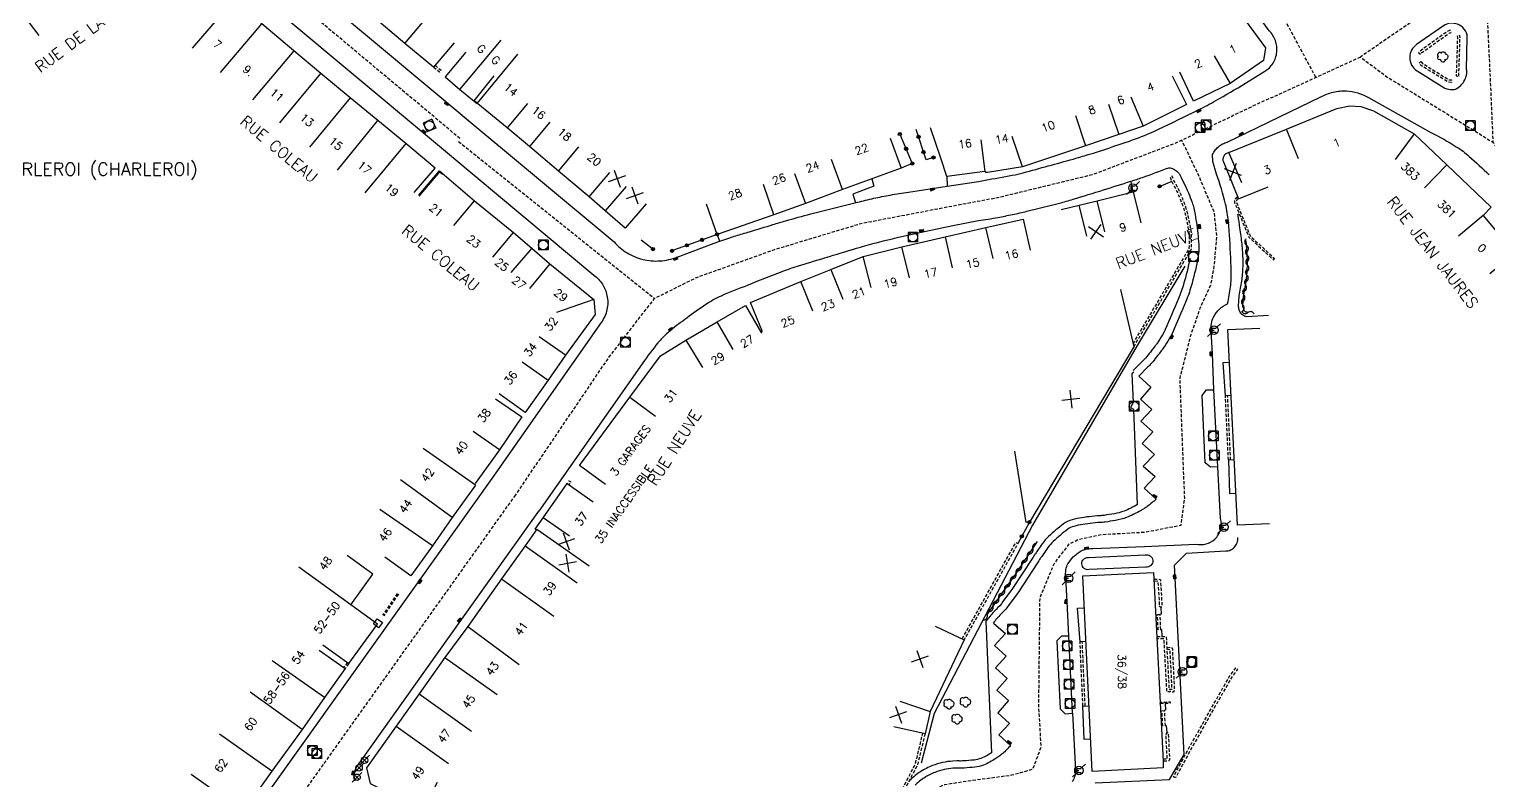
# Model space of a CAD drawing. Header units: millimetres. Extents: x 155999 to 157000, y 122000 to 123000.
# Drawn here: x 156160.5 to 156388.5, y 122140.6 to 122258 of the extents above; entities that cross this region are included whole.
import ezdxf
from ezdxf.enums import TextEntityAlignment as Align

# ---------------------------------------------------------------- set-up
doc = ezdxf.new("R2010")
doc.units = ezdxf.units.MM
doc.linetypes.add('DASHED', pattern=[0.75, 0.5, -0.25])
doc.layers.get('0').update_dxf_attribs({"linetype": 'CONTINUOUS'})
for name, color, linetype in [('W0001', 6, 'DASHED'), ('W0008', 7, 'CONTINUOUS'), ('W0017', 7, 'CONTINUOUS'), ('W0100', 7, 'CONTINUOUS'), ('W0112', 1, 'DASHED'), ('W0300', 7, 'CONTINUOUS'), ('W0302', 3, 'CONTINUOUS'), ('W0310', 3, 'CONTINUOUS'), ('W0322', 7, 'CONTINUOUS'), ('W0400', 7, 'CONTINUOUS'), ('W0420', 7, 'CONTINUOUS'), ('W0454', 7, 'CONTINUOUS'), ('W0471', 7, 'CONTINUOUS'), ('W0980', 7, 'CONTINUOUS'), ('W0989', 7, 'CONTINUOUS'), ('W0991', 7, 'CONTINUOUS'), ('W1102', 7, 'CONTINUOUS')]:
    doc.layers.add(name, color=color, linetype=linetype)
doc.styles.get("Standard").update_dxf_attribs({"font": 'romans.shx', "width": 0.85})

# ---------------------------------------------------------------- blocks, each defined once
blk = doc.blocks.new('T420')
for p, q in [((0.75, 0.75), (-0.75, 0.75)), ((-0.75, 0.75), (-0.75, -0.75)), ((0.75, 0.75), (0.75, -0.75)), ((0.75, -0.75), (-0.75, -0.75))]:
    blk.add_line(p, q)
blk.add_ellipse((0, 0), major_axis=(-0.53, 0.53), ratio=1, start_param=3.926991, end_param=10.210176)
blk = doc.blocks.new('T400')
for p, q in [((-0.15, 0.3), (0.15, 0.3)), ((-0.15, -0.25), (-0.15, 0.3)), ((-0.15, 0.15), (0.15, 0.15)), ((-0.15, 0), (0.15, 0)), ((0.15, 0.3), (0.15, -0.25)), ((-0.15, -0.15), (0.15, -0.15)), ((-0.15, -0.25), (-0.15, -0.3)), ((-0.15, -0.3), (0.15, -0.3)), ((0.15, -0.3), (0.15, -0.25))]:
    blk.add_line(p, q)
blk = doc.blocks.new('T300')
for p, q in [((-0.8, 0.51), (-0.86, 0.34)), ((-0.86, 0.34), (-0.86, 0.17)), ((-0.86, 0.17), (-0.74, 0.06)), ((-0.69, 0.63), (-0.8, 0.51)), ((-0.8, -0.06), (-0.74, 0.06)), ((-0.74, 0.06), (-0.69, 0.11)), ((-0.57, 0.69), (-0.69, 0.63)), ((-0.46, 0.69), (-0.57, 0.69)), ((-0.29, 0.63), (-0.46, 0.69)), ((-0.29, 0.63), (-0.17, 0.74)), ((-0.23, 0.57), (-0.29, 0.63)), ((-0.17, 0.74), (-0.06, 0.8)), ((-0.06, 0.8), (0.06, 0.8)), ((0.06, 0.8), (0.23, 0.74)), ((0.23, 0.74), (0.34, 0.63)), ((0.34, 0.63), (0.4, 0.51)), ((0.46, 0.46), (0.34, 0.46)), ((0.4, 0.51), (0.4, 0.46)), ((0.57, 0.4), (0.46, 0.46)), ((0.57, 0.4), (0.69, 0.29)), ((0.69, 0.29), (0.74, 0.17)), ((0.74, 0.06), (0.69, -0.17)), ((0.74, 0.17), (0.74, 0.06)), ((-0.8, -0.17), (-0.8, -0.06)), ((-0.8, -0.23), (-0.8, -0.17)), ((-0.74, -0.34), (-0.8, -0.23)), ((-0.69, -0.4), (-0.74, -0.34)), ((-0.51, -0.46), (-0.69, -0.4)), ((-0.4, -0.46), (-0.51, -0.46)), ((-0.4, -0.46), (-0.34, -0.46)), ((-0.34, -0.46), (-0.34, -0.4)), ((-0.34, -0.51), (-0.34, -0.46)), ((-0.29, -0.63), (-0.34, -0.51)), ((-0.17, -0.74), (-0.29, -0.63)), ((-0.06, -0.8), (-0.17, -0.74)), ((0.06, -0.8), (-0.06, -0.8)), ((0.17, -0.74), (0.06, -0.8)), ((0.23, -0.69), (0.17, -0.74)), ((0.29, -0.46), (0.23, -0.46)), ((0.29, -0.63), (0.23, -0.69)), ((0.46, -0.4), (0.29, -0.46)), ((0.34, -0.51), (0.29, -0.63)), ((0.34, -0.51), (0.34, -0.46)), ((0.57, -0.34), (0.46, -0.4)), ((0.63, -0.29), (0.57, -0.34)), ((0.69, -0.17), (0.63, -0.29))]:
    blk.add_line(p, q)
blk = doc.blocks.new('t991o')
at = {"color": 0, "linetype": 'Continuous'}
for p, q in [((-1, 1), (1, -1)), ((-1, -1), (1, 1))]:
    blk.add_line(p, q, dxfattribs=at)
blk = doc.blocks.new('T471')
for p, q in [((-0.333334, 0.333334), (-0.333334, -0.333334)), ((-0.333334, 0.333334), (0.333334, 0.333334)), ((-0.333334, 0), (0, 0)), ((0.500001, 0.500001), (1.000002, 1.000002)), ((-0.500001, -0.500001), (-1.000002, -1.000002)), ((-0.333334, -0.333334), (0.333334, -0.333334))]:
    blk.add_line(p, q)
blk.add_ellipse((0, 0), major_axis=(0.471405, 0.471405), ratio=1, start_param=5.4977871438, end_param=11.780972451)
blk = doc.blocks.new('t322o')
at = {"color": 0, "linetype": 'Continuous'}
for radius in [0.25, 0.15]:
    blk.add_circle((0, 0), radius, dxfattribs=at)
blk = doc.blocks.new('t310o')
at = {"color": 0, "linetype": 'Continuous'}
for centre, start, end in [((-0.5, 0.38), 216.8699, 323.1304), ((0.5, -0.37), 36.8699, 143.1303)]:
    blk.add_arc(centre, 0.625, start, end, dxfattribs=at)
blk = doc.blocks.new('T454')
for p, q in [((-0.25, 0.25), (0.25, -0.25)), ((-0.25, -0.25), (0.25, 0.25)), ((0.75, 0.75), (0.375, 0.375)), ((-0.375, -0.375), (-0.75, -0.75))]:
    blk.add_line(p, q)
blk.add_ellipse((0, 0), major_axis=(0.354, 0.354), ratio=1, start_param=5.497787143782138, end_param=11.78097245096172)
blk = doc.blocks.new('t112o')
at = {"color": 0, "linetype": 'Continuous'}
for p, q in [((-0.5, 0.5), (0.5, 0.5)), ((-0.5, -0.5), (-0.5, 0.5)), ((0.5, 0.5), (0.5, -0.5)), ((0.5, -0.5), (-0.5, -0.5))]:
    blk.add_line(p, q, dxfattribs=at)

msp = doc.modelspace()

# ---------------------------------------------------------------- linework, layer by layer
at = {"layer": 'W0001', "flags": 128}
for points in [[(156361.5, 122250.48), (156356.49, 122259.77), (156338.48, 122285.11), (156333.88, 122291.72), (156330.21, 122299.98), (156327.64, 122307.69), (156325.06, 122318.53), (156322.86, 122329.54), (156320.1, 122349.52), (156321.94, 122357.6), (156324.33, 122365.31), (156319.18, 122379.81)], [(156457.56, 122000), (156459.22, 122004.74), (156460.19, 122012.21), (156458.67, 122026.83), (156459.06, 122047.89), (156459.25, 122051.58), (156459.82, 122056.7), (156462.67, 122069.42), (156471.8, 122104.6), (156472.94, 122109.72), (156473.32, 122113.9), (156472.96, 122117.62), (156472.54, 122120.56), (156469.74, 122126.4), (156465.53, 122132.94), (156455.86, 122146.5), (156438.52, 122171.67), (156422.46, 122193.79), (156397.31, 122228.8), (156389.2, 122240.33), (156388.73, 122251.09), (156387.94, 122267.06), (156398.22, 122280.97), (156409.3, 122300.3), (156427.88, 122330.96), (156436.46, 122345.3), (156442.7, 122358.23), (156444.07, 122363.07)], [(156227.79, 122240.93), (156214.58, 122251.98), (156193.29, 122269.79), (156186.64, 122275.36), (156186.64, 122275.36), (156183.04, 122279.49), (156180.42, 122284.91)], [(156387.94, 122267.06), (156368.44, 122253.66), (156372.65, 122250.54), (156389.2, 122240.33)], [(156368.44, 122253.66), (156351.37, 122245.85), (156339.67, 122240.24), (156326.57, 122235.26), (156311.74, 122231.66), (156303.84, 122230.19), (156290.42, 122227.62), (156277, 122223.58), (156264.69, 122219.18), (156258.07, 122215.87), (156251.09, 122206.87), (156236.44, 122185.26)], [(156227.56, 122240.47), (156258.19, 122215.93)], [(156290.25, 122085.57), (156296.89, 122097.91), (156298.18, 122103.78), (156297.81, 122112.04), (156297.07, 122127.74), (156297.26, 122132.33), (156298.55, 122137.1), (156300.75, 122138.75), (156303.51, 122140.04), (156307.18, 122140.59), (156313.98, 122141.51), (156317.29, 122142.43), (156318.58, 122145.91), (156318.21, 122152.34), (156318.4, 122169.17), (156320.6, 122174.49), (156322.99, 122177.61), (156324.46, 122178.35), (156327.95, 122179.08), (156334.76, 122179.45), (156340.45, 122180.55), (156341, 122184.77), (156340.27, 122203.5), (156341.97, 122210.23), (156343.44, 122214.45), (156345.1, 122218.12), (156345.65, 122221.24), (156346.02, 122225.65), (156345.65, 122229.32), (156343.26, 122235.01), (156340.56, 122240.67)], [(156236.44, 122185.26), (156211.63, 122150.47), (156192.98, 122124.31), (156130.63, 122036.64)]]:
    msp.add_lwpolyline(points, dxfattribs=at)
at = {"layer": 'W0008', "flags": 128}
for points in [[(156150.97, 122263.16, -0.013007), (156153.39, 122265.04, -0.008214), (156155, 122266.21, -0.000312), (156159.15, 122269.13, -0.004355), (156159.45, 122269.34, -0.005656), (156162.33, 122271.24, -0.008568), (156164.26, 122272.43, -0.001971), (156166.45, 122273.73, -0.002039), (156168.59, 122274.97, -0.000586), (156171.94, 122276.89, -0.003339), (156172.53, 122277.22), (156174.31, 122278.2, -0.027714), (156174.8, 122278.44, -0.014742), (156175.76, 122278.81, -0.062645), (156176.52, 122278.97, -0.077828), (156177.15, 122278.93, -0.060894), (156177.82, 122278.68, -0.056975), (156178.47, 122278.26), (156222.74, 122241.29), (156226.44, 122238.19)], [(156227.91, 122244.74), (156251.86, 122224.77, 0.075209), (156253.89, 122223.08, 0.075209), (156256.33, 122222.06, 0.077778), (156259.05, 122221.82, 0.077778), (156261.72, 122222.42), (156267.48, 122224.59, -0.002566), (156269.92, 122225.43, -0.006718), (156270.86, 122225.73, -0.000223), (156273.01, 122226.38, -0.00013), (156276.68, 122227.49, -0.004738), (156278.68, 122228.08, -0.002446), (156282.58, 122229.16), (156289.88, 122230.97, -0.009871), (156292.43, 122231.59, -0.009871), (156294.99, 122232.11, -0.005458), (156296.42, 122232.36, -0.005458), (156297.85, 122232.57), (156303.92, 122233.49), (156308.81, 122234.21), (156309.81, 122234.43, 0.007168), (156314.06, 122235.2, 0.01754), (156315.78, 122235.59, 0.00203), (156323.58, 122237.73, 0.006746), (156325.92, 122238.42, 0.010011), (156332.36, 122240.54, 0.016957), (156336.1, 122242, 0.011374), (156336.91, 122242.37, 0.001467), (156343.11, 122245.4, 0.014108), (156345.84, 122246.85, 0.008111), (156350.48, 122249.57), (156353.5, 122251.43, 0.113664), (156354.8, 122252.71, 0.113664), (156355.39, 122254.44, 0.112849), (156355.18, 122256.23, 0.107726), (156354.21, 122257.76), (156348.95, 122265.15)], [(156322.91, 122163.22), (156321.73, 122163.2), (156321.02, 122162.44), (156321.54, 122151.84), (156322.34, 122151.05), (156323.47, 122151.18), (156322.91, 122163.22), (156322.64, 122168.59), (156322.43, 122172.32, -0.068977), (156322.45, 122173.6, -0.093636), (156322.77, 122174.49, -0.06044), (156323.6, 122175.57, -0.060732), (156324.65, 122176.42, -0.080771), (156325.47, 122176.76, -0.060846), (156326.64, 122176.89), (156334.72, 122177.2), (156342.77, 122177.58, 0.122492), (156344.33, 122177.6, 0.122492), (156345.69, 122178.35, 0.13793), (156346.61, 122179.84, 0.13793), (156346.61, 122181.58), (156346.17, 122189.63), (156345.57, 122201.68), (156345.34, 122207.31), (156345.11, 122210.92, -0.064336), (156345.18, 122212.01, -0.064336), (156345.52, 122213.05, -0.090546), (156346.42, 122214.29, -0.090546), (156347.7, 122215.13, 0.014099), (156348.16, 122217.76, 0.032575), (156348.25, 122218.92, 0.015022), (156348.19, 122222.32, 0.008988), (156347.83, 122227.98, 0.040126), (156347.38, 122230.69, 0.022419), (156345.99, 122235.39), (156345.42, 122237.33), (156345.35, 122238.44, -0.056266), (156345.75, 122239.1, -0.056266), (156346.28, 122239.65, -0.057127), (156346.93, 122240.08, -0.057127), (156347.66, 122240.35), (156362.26, 122247.42, -0.070315), (156364.19, 122248.18, -0.070315), (156366.25, 122248.37, -0.061301), (156368.03, 122248.06, -0.061301), (156369.69, 122247.33), (156379.47, 122241.88, -0.023671), (156383.43, 122239.65, -0.042595), (156385.46, 122238.13, -0.007248), (156388.56, 122235.27, -0.008557)], [(156226.54, 122238.15), (156248.72, 122219.58, -0.090655), (156250.03, 122218.19, -0.090655), (156250.75, 122216.43, -0.105951), (156250.75, 122214.21, -0.105951), (156249.84, 122212.19), (156232.76, 122187.8)], [(156272.71, 122218.03, -0.007909), (156278.13, 122220.17, -0.016059), (156280.84, 122221.1, -0.00087), (156285.5, 122222.51, -0.000837), (156290.33, 122223.96, -0.011051), (156293.21, 122224.75, -0.005609), (156298.92, 122226.12), (156304.8, 122227.36), (156308.78, 122228.11, 0.004289), (156310.3, 122228.35, 0.004289), (156311.81, 122228.61, 0.006503), (156314.09, 122229.06, 0.006503), (156316.35, 122229.56, 0.003578), (156321.45, 122230.84, 0.011025), (156323.56, 122231.44, 0.000589), (156328.32, 122232.92, 0.000652), (156332.61, 122234.26, 0.009303), (156334.39, 122234.86, 0.003965), (156338.53, 122236.37, -0.087676), (156339.28, 122236.16, -0.087676), (156339.91, 122235.7, -0.057933), (156340.23, 122235.29, -0.057933), (156340.45, 122234.82), (156340.89, 122233.94, -0.029211), (156342.16, 122230.96, -0.048872), (156342.64, 122229.08, -0.009716), (156343.08, 122225.69, -0.018785), (156343.21, 122223.92, -0.031364), (156343.19, 122223.3, -0.013953), (156343.03, 122221.92, -0.017301), (156342.01, 122217.85, -0.028669), (156341.17, 122215.46, -0.003981), (156339.1, 122210.59, -0.031142), (156338.79, 122209.99, -0.008264), (156337.95, 122208.62, -0.0181), (156337.53, 122208.02, -0.003973), (156337.38, 122207.81, -0.000807), (156336.61, 122206.82, -0.012619), (156335.79, 122205.82, -0.020975), (156335.26, 122205.25), (156333.81, 122203.83), (156335.7, 122202.07), (156334.07, 122200.24), (156335.89, 122198.58), (156334.16, 122196.8), (156336, 122195.11), (156334.34, 122193.27), (156336.28, 122191.56), (156334.53, 122189.77), (156336.39, 122188.13), (156334.67, 122186.3), (156336.55, 122184.61, -0.017458), (156335.86, 122184.01, -0.017458), (156335.14, 122183.45, -0.010922), (156334.67, 122183.13, -0.010922), (156334.18, 122182.84, -0.037994), (156331.9, 122181.74, -0.053791), (156330.18, 122181.27, -0.002383), (156328.57, 122181.02, -0.009023), (156328.14, 122180.97, -0.026678), (156327.8, 122180.95, 0.023014), (156327.41, 122180.93), (156326.58, 122180.85, 0.035998), (156323.66, 122180.35, 0.103671), (156322.72, 122179.9, 0.023089), (156320.47, 122178, 0.053358), (156319.62, 122177.03, 0.00112), (156318.98, 122176.11, 0.001659), (156318.55, 122175.48, 0.004086), (156318.44, 122175.32, 0.000992), (156317.99, 122174.64), (156314.96, 122170.01), (156313.47, 122167.96, -0.044241), (156312.28, 122166.61, 0.044241), (156311.1, 122165.25)], [(156272.68, 122217.96, 0.026004), (156268.58, 122216.33, 0.041952), (156266.19, 122214.99, 0.008839), (156263.22, 122212.89, 0.010105), (156260.69, 122210.97, 0.045956), (156259.04, 122209.38, 0.02672), (156256.63, 122206.28), (156240.12, 122182.73)], [(156311.13, 122165.2), (156313, 122163.59), (156311.29, 122161.73), (156313.13, 122160.08), (156311.46, 122158.27), (156313.29, 122156.57), (156311.63, 122154.76), (156313.45, 122153.13), (156311.8, 122151.24), (156313.64, 122149.56), (156311.95, 122147.79), (156313.79, 122146.13, -0.019491), (156313.29, 122145.56, -0.019491), (156312.75, 122145.02, -0.02034), (156312.14, 122144.52, -0.02034), (156311.49, 122144.06, -0.047809), (156309.57, 122143.06, -0.073116), (156308.2, 122142.73, -0.004307), (156306.54, 122142.6, -0.013337), (156306, 122142.57, -0.025483), (156305.69, 122142.58, 0.034487), (156305.46, 122142.58), (156304.8, 122142.55, 0.040498), (156303.42, 122142.35, 0.038192), (156302, 122141.92, 0.049694), (156300.34, 122141.08, 0.049694), (156298.87, 122139.92, 0.022875)], [(156323.47, 122151.18), (156323.92, 122142.22, -0.078694), (156323.82, 122141.32, -0.078694), (156323.44, 122140.49, -0.132028)]]:
    msp.add_lwpolyline(points, format="xyb", dxfattribs=at)
for points in [[(156229.13, 122243.68), (156224.94, 122247.2), (156202.36, 122266.09)], [(156348.26, 122200.8), (156347.36, 122200.76), (156347.03, 122205.94), (156348.01, 122205.99)], [(156346.17, 122189.63), (156345.04, 122189.6), (156344.22, 122190.28), (156343.75, 122200.79), (156344.41, 122201.65), (156345.57, 122201.68)], [(156348.75, 122190.75), (156347.83, 122190.71), (156348.02, 122185.49), (156349.01, 122185.53)], [(156232.76, 122187.8), (156221.16, 122171.52), (156172.22, 122102.93), (156126.89, 122039.16)], [(156211.37, 122140.57), (156211.31, 122140.84), (156211.29, 122141.1), (156211.28, 122141.36), (156211.3, 122141.62), (156211.34, 122141.88), (156211.4, 122142.14), (156211.48, 122142.4), (156211.58, 122142.65), (156211.71, 122142.88), (156211.86, 122143.1), (156212.03, 122143.31), (156228.08, 122165.85), (156240.12, 122182.73)], [(156325.58, 122162.36), (156324.65, 122162.32), (156324.28, 122167.55), (156325.33, 122167.6)], [(156326.3, 122147.1), (156325.32, 122147.05), (156325.1, 122152.27), (156326.05, 122152.32)]]:
    msp.add_lwpolyline(points, dxfattribs=at)
msp.add_lwpolyline([(156384.48, 122249.65, 0.080444), (156384.94, 122250.54, 0.0576), (156385.05, 122251.07, 0.049319), (156385.04, 122251.7), (156385.15, 122256.79, 0.151651), (156384.67, 122258.01, 0.134951), (156383.62, 122258.78, 0.117779), (156382.5, 122258.93, 0.117779), (156381.43, 122258.56), (156377.23, 122255.61, 0.120062), (156376.45, 122254.74, 0.120062), (156376.16, 122253.61, 0.128193), (156376.45, 122252.41, 0.128193), (156377.29, 122251.5), (156381.64, 122248.81, 0.11356), (156382.84, 122248.58, 0.151413), (156383.72, 122248.89, 0.074068)], format="xyb", close=True, dxfattribs=at)
at = {"layer": 'W0017', "flags": 128}
for points in [[(156292.12, 122234.62), (156292.46, 122233.47), (156289.16, 122232.23), (156289.58, 122230.9)], [(156303.83, 122235.02), (156303.92, 122233.49)], [(156332.94, 122232.62), (156332.61, 122234.26)], [(156267.94, 122225.96), (156268.33, 122224.88)], [(156333.05, 122204.43), (156332.74, 122204.15), (156332.96, 122199.71), (156332.51, 122198.91), (156332.98, 122198.64), (156333.59, 122183.72)], [(156337.26, 122167.68), (156337.31, 122166.62), (156337.11, 122166.58)], [(156337.2, 122164.23), (156337.37, 122164.25), (156337.43, 122163.18)], [(156337.97, 122152.69), (156338.02, 122151.61), (156337.8, 122151.57)], [(156337.93, 122149.23), (156338.11, 122149.23), (156338.2, 122148.17)]]:
    msp.add_lwpolyline(points, dxfattribs=at)
for points in [[(156354.11, 122213.28), (156350.72, 122213.09, -0.09674), (156350.02, 122213.38, -0.140551), (156349.69, 122213.79, -0.024389), (156349.48, 122214.33, -0.046416), (156349.41, 122214.63, -0.019095), (156349.4, 122214.76, -0.031432), (156349.4, 122214.85), (156349.44, 122215.45, -0.035814), (156349.78, 122217.83, 0.039394), (156350.07, 122220, 0.022673), (156350.1, 122222.53, 0.022673), (156349.89, 122225.04, 0.003194), (156349.72, 122226.33, 0.003194), (156349.54, 122227.61, 0.001817), (156349.43, 122228.34, 0.001817), (156349.31, 122229.07), (156349.52, 122229.18)], [(156341.83, 122222.18, -0.017301), (156340.83, 122218.19, -0.028669), (156340.04, 122215.93, -0.003981), (156337.97, 122211.08, -0.031142), (156337.73, 122210.62, -0.008264), (156336.91, 122209.28, -0.0181), (156336.55, 122208.75, -0.003973), (156336.4, 122208.56, -0.000807), (156335.64, 122207.58, -0.012619), (156334.86, 122206.62, -0.020975), (156334.4, 122206.13), (156332.95, 122204.7)], [(156333.65, 122183.75, -0.037994), (156331.52, 122182.73, -0.053791), (156330.01, 122182.32, -0.002383), (156328.41, 122182.07, -0.009023), (156328.02, 122182.02, -0.026678), (156327.8, 122182.01, 0.023014), (156327.31, 122181.98), (156326.48, 122181.9, 0.035998), (156323.41, 122181.38, 0.103671), (156322.08, 122180.74, 0.023089), (156319.75, 122178.77, 0.053358), (156318.75, 122177.64, 0.00112), (156318.11, 122176.71, 0.001659), (156317.67, 122176.08, 0.004086), (156317.55, 122175.9, 0.000992), (156317.11, 122175.22), (156314.09, 122170.62), (156312.61, 122168.59, -0.044241), (156311.55, 122167.37, 0.044241), (156310.24, 122165.88), (156309.95, 122165.52), (156310.82, 122144.96)], [(156327.04, 122140.26), (156338.61, 122140.83), (156340.94, 122144.73), (156339.43, 122174.31), (156341.28, 122176.18), (156347.44, 122176.5, 0.094785), (156348.15, 122176.66, 0.094785), (156348.74, 122177.07, 0.111529), (156349.19, 122177.79, 0.111529), (156349.28, 122178.63)], [(156325.98, 122175.5), (156334.8, 122175.89, -0.222512), (156335.61, 122175.74, -0.222512), (156336.02, 122175.03, -0.224687), (156335.72, 122174.25, -0.224687), (156334.93, 122173.99), (156326.1, 122173.6, -0.224126), (156325.31, 122173.78, -0.224126), (156324.94, 122174.51, -0.204882), (156325.22, 122175.21, -0.204882), (156325.92, 122175.49)], [(156310.88, 122145, -0.047809), (156309.15, 122144.11, -0.073116), (156308.1, 122143.85, -0.004307), (156306.46, 122143.71, -0.013337), (156305.98, 122143.69, -0.025483), (156305.78, 122143.7, 0.034487), (156305.4, 122143.7), (156304.74, 122143.67, 0.040498), (156303.18, 122143.45, 0.038192), (156301.6, 122142.97, 0.049694), (156299.73, 122142.02, 0.049694), (156298.09, 122140.72)]]:
    msp.add_lwpolyline(points, format="xyb", dxfattribs=at)
msp.add_lwpolyline([(156341.54, 122160.06), (156342.68, 122160.03), (156342.64, 122158.28), (156341.49, 122158.31)], close=True, dxfattribs=at)
at = {"layer": 'W0100', "flags": 128}
for points in [[(156333.58, 122274.8), (156337.69, 122277.65), (156347.7, 122263.21), (156346.46, 122262.36), (156347.54, 122261.03), (156348.57, 122261.95), (156353.64, 122255.1)], [(156220.65, 122232.48), (156223.89, 122236.29), (156219.35, 122240.15), (156214.97, 122243.73), (156210.62, 122247.3), (156206.07, 122251.07), (156201.82, 122254.64), (156196.86, 122258.85), (156192.45, 122262.64), (156188.31, 122266.14), (156184.08, 122269.71), (156179.81, 122273.3), (156176.94, 122275.68), (156174.61, 122275.94), (156170.6, 122274.11), (156166.26, 122271.88), (156163.42, 122270.11), (156156, 122264.97), (156152.15, 122261.74)], [(156226.87, 122255.9), (156223.66, 122252.06), (156219.19, 122255.79), (156213.82, 122260.3)], [(156228.69, 122254.4), (156225.45, 122250.59), (156227.79, 122248.6), (156230.03, 122246.77), (156230.47, 122246.4)], [(156353.63, 122255.09), (156353.31, 122253.13), (156348.12, 122249.51), (156342.39, 122246.78), (156340.24, 122251.29)], [(156256.86, 122230.72), (156253.58, 122226.95), (156250.46, 122229.66), (156247.97, 122231.8), (156243.16, 122235.83), (156238.63, 122239.69), (156235.16, 122242.58), (156229.98, 122246.83), (156233.15, 122250.7)], [(156339.03, 122250.7), (156341.27, 122246.23), (156334.53, 122242.85), (156330.7, 122241.56), (156325.52, 122239.81), (156315.64, 122236.51), (156314.05, 122241.25)], [(156349.91, 122234.02), (156347.9, 122238.73), (156356.92, 122242.41), (156364.79, 122245.6), (156366.82, 122246.05), (156368.53, 122245.94), (156370.49, 122245.25), (156376.86, 122241.67), (156381.93, 122236.84), (156388.87, 122230.2), (156387.63, 122228.9), (156392.52, 122223), (156388.67, 122219.81)], [(156295, 122240.98), (156296.7, 122236.29), (156287.56, 122232.96), (156281.76, 122230.77), (156276.84, 122229.02), (156267.94, 122225.96), (156266.32, 122230.69)], [(156221.35, 122232.06), (156224.6, 122235.86), (156230.04, 122231.21), (156236.13, 122226.24), (156239, 122223.82), (156241.85, 122221.34), (156248.68, 122215.77), (156248.91, 122213.42), (156244.25, 122207.08), (156241.57, 122203.18), (156237.97, 122198.13), (156233.9, 122201.04)], [(156221.39, 122231.95), (156224.63, 122235.75), (156225.07, 122235.38)], [(156325.72, 122225.68), (156324.54, 122230.54), (156327.33, 122231.21), (156332.94, 122232.62), (156334.16, 122227.77)], [(156321.68, 122229.84), (156324.54, 122230.54)], [(156275.06, 122210.72), (156273.16, 122215.34), (156281.04, 122218.58), (156285.73, 122220.48), (156290.78, 122222.48), (156296.82, 122224.03), (156303.56, 122225.58), (156309.96, 122227.04), (156315.75, 122228.35), (156316.85, 122223.47)], [(156330.97, 122217.35), (156333.05, 122208.41), (156316.74, 122181), (156316.22, 122180.96), (156314.49, 122192.11)], [(156250.5, 122186.88), (156246.47, 122189.84), (156254.3, 122200.52), (156259.09, 122206.97), (156263.09, 122209.43), (156267.95, 122212.32), (156272.4, 122214.87), (156274.89, 122210.53)], [(156354.25, 122180.76), (156349.25, 122180.52), (156347.76, 122211.09), (156352.75, 122211.33)], [(156233.33, 122200.28), (156237.47, 122197.47), (156233.95, 122192.28), (156230.15, 122187.04)], [(156230.21, 122186.76), (156226.57, 122181.75), (156223.5, 122177.31), (156220.13, 122172.61), (156216.06, 122175.52)], [(156239.68, 122179.77), (156239.51, 122179.89), (156240.78, 122181.7), (156244.52, 122187.05), (156248.62, 122184.18)], [(156239.77, 122179.89), (156237.97, 122177.31), (156234.28, 122172.13), (156229.02, 122164.73), (156225.41, 122159.84), (156221.42, 122154.18), (156217.83, 122149.12), (156213.18, 122142.61), (156213.77, 122140.16), (156222.02, 122135.95), (156224.3, 122140.41)], [(156206.39, 122161.83), (156210.44, 122158.9), (156214.91, 122165.07), (156210.74, 122168.09), (156214.19, 122172.86), (156210.14, 122175.79)], [(156302.04, 122164.78), (156306.56, 122162.64), (156301.22, 122151.41), (156300.44, 122147.95), (156295.56, 122149.05)], [(156205.77, 122161.02), (156209.85, 122158.13), (156206.64, 122153.6), (156203.12, 122148.61), (156198.4, 122142.09), (156193.93, 122135.78), (156189.75, 122129.91), (156185.39, 122123.82), (156181.06, 122117.75), (156176.62, 122111.57), (156174.69, 122108.93), (156171.54, 122104.56), (156169.44, 122101.54), (156167.28, 122098.51), (156163.21, 122101.42)]]:
    msp.add_lwpolyline(points, dxfattribs=at)
for points in [[(156315.65, 122236.51), (156310.22, 122235.62, -0.085745), (156310.1, 122235.6, -0.085745), (156309.97, 122235.63, -0.086808), (156309.87, 122235.69, -0.086808), (156309.79, 122235.79), (156303.83, 122235.02), (156302.9, 122237.87), (156301.31, 122242.61)], [(156347.9, 122238.73, 0.118828), (156347.43, 122238.55, 0.118828), (156347.1, 122238.17, 0.10827), (156346.97, 122237.73, 0.10827), (156347.04, 122237.28), (156349.39, 122231.53), (156354.02, 122233.41)]]:
    msp.add_lwpolyline(points, format="xyb", dxfattribs=at)
msp.add_lwpolyline([(156326.54, 122142.06), (156325.1, 122172.6), (156336.15, 122173.13), (156337.62, 122143.65), (156337.66, 122142.62)], close=True, dxfattribs=at)
at = {"layer": 'W0112', "flags": 128}
for points in [[(156382.5, 122257.85), (156382.13, 122257.72), (156377.71, 122254.56), (156377.53, 122254.31), (156377.84, 122254.09), (156377.98, 122254.3), (156382.3, 122257.39), (156382.62, 122257.49)], [(156383.82, 122250.69), (156384.01, 122256.68), (156383.98, 122257.01), (156383.57, 122256.98), (156383.6, 122256.67), (156383.41, 122250.71)], [(156377.89, 122252.97), (156378.22, 122252.61), (156382.3, 122250.11), (156382.69, 122250.08), (156382.66, 122249.7), (156382.18, 122249.73), (156377.97, 122252.31), (156377.61, 122252.71)], [(156244.81, 122186.84), (156244.52, 122187.05), (156244.78, 122187.47), (156245.09, 122187.29)], [(156336.76, 122166.57), (156337.11, 122166.58), (156337.2, 122164.23), (156336.85, 122164.21)], [(156339.56, 122141.07), (156339.25, 122141.24), (156341.66, 122145.72), (156347.95, 122156.84), (156348.98, 122158.26), (156349.27, 122158.05), (156348.25, 122156.65), (156341.98, 122145.55)], [(156337.17, 122152.67), (156337.21, 122152.88), (156338.73, 122152.92), (156338.74, 122152.71)], [(156337.45, 122151.55), (156337.8, 122151.57), (156337.93, 122149.23), (156337.57, 122149.21)]]:
    msp.add_lwpolyline(points, close=True, dxfattribs=at)
for points in [[(156223.91, 122252.37), (156224.83, 122251.59), (156224.57, 122251.29), (156223.66, 122252.06)], [(156347.83, 122190.71), (156347.36, 122200.76)], [(156348.18, 122190.72), (156347.71, 122200.78)], [(156306.24, 122162.79), (156314.63, 122177.85), (156314.94, 122177.68), (156306.56, 122162.64)], [(156217.99, 122169.86), (156215.71, 122166.5)], [(156218.16, 122169.75), (156215.87, 122166.39)], [(156325.1, 122152.27), (156324.65, 122162.32)], [(156325.45, 122152.29), (156325, 122162.33)], [(156210.2, 122159.08), (156209.61, 122158.31)], [(156210.44, 122158.9), (156209.85, 122158.13)], [(156300.44, 122147.95), (156299.26, 122143.08), (156295.94, 122136.76), (156293.05, 122130.79), (156292.73, 122130.95), (156295.63, 122136.92), (156298.93, 122143.21), (156300.09, 122148.03)]]:
    msp.add_lwpolyline(points, dxfattribs=at)
for points in [[(156333.05, 122208.41), (156341.93, 122223.44, -0.041548), (156342.03, 122223.58), (156342.05, 122223.67), (156342.07, 122225.9, 0.026011), (156342.07, 122226.08, 0.01381), (156342.02, 122226.42, 0.011151), (156341.97, 122226.75, 0.001805), (156341.56, 122228.78, 0.041815), (156340.92, 122230.94, 0.028795), (156339.57, 122233.92), (156339.32, 122234.39), (156339.06, 122235.04), (156338.71, 122234.9), (156338.97, 122234.23), (156339.23, 122233.75, -0.028795), (156340.57, 122230.8, -0.041815), (156341.18, 122228.7, -0.001805), (156341.59, 122226.67, -0.011151), (156341.65, 122226.36, -0.01381), (156341.68, 122226.05, -0.026011), (156341.69, 122225.91), (156341.67, 122223.73, 0.026275), (156341.61, 122223.64), (156332.93, 122208.95)], [(156349.28, 122231.78, 0.096719), (156349.03, 122231.64, 0.088635), (156348.87, 122231.44, 0.083543), (156348.76, 122231.15, 0.14516), (156348.78, 122230.96), (156349.52, 122229.18), (156351.02, 122225.52), (156354.91, 122221.94)], [(156349.39, 122231.53, 0.101908), (156349.21, 122231.43, 0.088635), (156349.11, 122231.31, 0.083543), (156349.03, 122231.1), (156349.77, 122229.28), (156351.26, 122225.68), (156355.09, 122222.14)], [(156336.21, 122172.11), (156336.9, 122172.13), (156337.14, 122172.05, -0.195432), (156337.19, 122172.01, -0.110365), (156337.22, 122171.91), (156337.45, 122167.93), (156337.26, 122167.68), (156336.98, 122167.9), (156337.09, 122168.04), (156336.85, 122171.77), (156336.22, 122171.75)], [(156336.65, 122163.12), (156338.11, 122163.13), (156338.56, 122154.87, -0.222511), (156339.03, 122154.89), (156338.71, 122161.11), (156338.29, 122161.05), (156338.2, 122161.39), (156338.75, 122161.47), (156338.98, 122161.39, -0.208133), (156339.03, 122161.35, -0.091033), (156339.07, 122161.2), (156339.39, 122154.77), (156339.31, 122154.56, -0.574986), (156338.97, 122154.5, 0.574986), (156338.64, 122154.45), (156338.51, 122154.5), (156338.23, 122154.48), (156337.77, 122162.77), (156336.67, 122162.77)], [(156337.6, 122144.01), (156338.27, 122144.03), (156338.08, 122147.83), (156338.2, 122148.17, -0.101857), (156338.3, 122148.14, -0.101857), (156338.38, 122148.07, -0.094752), (156338.42, 122148, -0.066141), (156338.44, 122147.89), (156338.63, 122143.91), (156338.55, 122143.75, -0.195106), (156338.5, 122143.71, -0.073086), (156338.33, 122143.68), (156337.62, 122143.65)]]:
    msp.add_lwpolyline(points, format="xyb", dxfattribs=at)
at = {"layer": 'W0302', "flags": 128}
msp.add_lwpolyline([(156341.03, 122220.97), (156333.58, 122208.58), (156317.2, 122180.55), (156301.85, 122151.12), (156299.85, 122143.38)], dxfattribs=at)
at = {"layer": 'W0310', "flags": 128}
msp.add_lwpolyline([(156350.86, 122213.75, -0.09674), (156350.41, 122213.95, -0.140551), (156350.31, 122214.06, -0.024389), (156350.13, 122214.54, -0.046416), (156350.09, 122214.72, -0.018934), (156350.08, 122214.8), (156350.12, 122215.41, -0.035814), (156350.45, 122217.69, 0.039394), (156350.75, 122219.96, 0.022673), (156350.78, 122222.55, 0.022673), (156350.57, 122225.13, 0.022673)], format="xyb", dxfattribs=at)
msp.add_lwpolyline([(156310.16, 122166.56), (156314.55, 122172.82), (156318.03, 122177.98)], dxfattribs=at)
at = {"layer": 'W0322', "flags": 128}
for points in [[(156296.5, 122241.63), (156298.45, 122237.03), (156296.7, 122236.29)], [(156301.75, 122237.97), (156300.59, 122237.6), (156299.05, 122242.36)], [(156337.08, 122233.46), (156339.04, 122234.27)], [(156257.94, 122223.66), (156256.08, 122225.08)], [(156267.94, 122225.96), (156260.56, 122223.27)], [(156316.74, 122181), (156314.94, 122177.68)]]:
    msp.add_lwpolyline(points, dxfattribs=at)
at = {"layer": 'W1102'}
for p, q in [((156345.61, 122253.83), (156348.12, 122249.51)), ((156332.61, 122247.47), (156334.53, 122242.85)), ((156238.35, 122246.43), (156235.16, 122242.58)), ((156329.1, 122246.29), (156330.7, 122241.56)), ((156241.85, 122243.51), (156238.63, 122239.69)), ((156323.93, 122244.55), (156325.52, 122239.81)), ((156309.15, 122240.75), (156309.79, 122235.79)), ((156358.8, 122237.78), (156356.92, 122242.41)), ((156376.86, 122241.67), (156373.89, 122237.65)), ((156243.16, 122235.83), (156246.38, 122239.65)), ((156287.56, 122232.96), (156285.82, 122237.65)), ((156381.93, 122236.84), (156378.48, 122233.22)), ((156247.97, 122231.8), (156251.21, 122235.61)), ((156253.73, 122233.44), (156250.46, 122229.66)), ((156276.84, 122229.02), (156275.19, 122233.74)), ((156280.04, 122235.46), (156281.76, 122230.77)), ((156226.84, 122227.37), (156230.04, 122231.21)), ((156328.52, 122226.36), (156327.33, 122231.21)), ((156387.63, 122228.9), (156383.78, 122225.7)), ((156311.06, 122222.17), (156309.96, 122227.04)), ((156232.94, 122222.4), (156236.13, 122226.24)), ((156303.56, 122225.58), (156304.67, 122220.71)), ((156239, 122223.82), (156235.74, 122220.02)), ((156292.02, 122217.64), (156290.78, 122222.48)), ((156298, 122219.18), (156296.82, 122224.03)), ((156241.85, 122221.34), (156238.63, 122217.51)), ((156285.73, 122220.48), (156287.59, 122215.84)), ((156282.93, 122213.95), (156281.04, 122218.58)), ((156248.68, 122215.77), (156242.86, 122213.78)), ((156270.46, 122208), (156267.95, 122212.32)), ((156244.25, 122207.08), (156240.18, 122209.97)), ((156263.09, 122209.43), (156265.68, 122205.15)), ((156237.48, 122206.05), (156241.57, 122203.18)), ((156254.3, 122200.52), (156258.33, 122197.55)), ((156233.95, 122192.28), (156229.86, 122195.15)), ((156244.88, 122178.83), (156240.78, 122181.7)), ((156296.5, 122153.04), (156301.22, 122151.41))]:
    msp.add_line(p, q, dxfattribs=at)
at = {"layer": 'W1102', "flags": 128}
for points in [[(156162.07, 122257.02), (156156, 122264.97)], [(156219.19, 122255.79), (156225.62, 122263.46)], [(156192.45, 122262.64), (156185.96, 122255.03)], [(156190.36, 122251.25), (156196.86, 122258.85)], [(156227.79, 122248.6), (156234.2, 122256.28)], [(156201.82, 122254.64), (156195.37, 122247)], [(156230.47, 122246.4), (156236.85, 122254.1)], [(156199.67, 122243.39), (156206.07, 122251.07)], [(156210.62, 122247.3), (156204.26, 122239.58)], [(156208.64, 122236), (156214.97, 122243.73)], [(156219.35, 122240.15), (156212.95, 122232.47)], [(156230.21, 122186.76), (156222.02, 122192.49)], [(156226.57, 122181.75), (156218.48, 122187.63)], [(156223.5, 122177.31), (156215.28, 122183)], [(156239.77, 122179.89), (156247.97, 122174.17)], [(156237.97, 122177.31), (156246.12, 122171.52)], [(156210.74, 122168.09), (156202.64, 122173.96)], [(156234.28, 122172.13), (156242.43, 122166.34)], [(156229.02, 122164.73), (156237.06, 122158.79)], [(156206.64, 122153.6), (156198.46, 122159.36)], [(156225.41, 122159.84), (156233.58, 122154.08)], [(156203.12, 122148.61), (156195.03, 122154.47)], [(156221.42, 122154.18), (156229.57, 122148.38)], [(156217.83, 122149.12), (156225.97, 122143.32)], [(156198.4, 122142.09), (156190.24, 122147.87)], [(156193.93, 122135.78), (156185.77, 122141.56)]]:
    msp.add_lwpolyline(points, dxfattribs=at)

# ---------------------------------------------------------------- block references
at = {"layer": 'W0112', "rotation": 324.1126169340836}
msp.add_blockref('t112o', (156214.97, 122165.22), dxfattribs=at)
at = {"layer": 'W0300'}
for p in [(156381.36, 122253.66), (156306.79, 122152.88), (156304.21, 122152.57), (156305.47, 122150.23)]:
    msp.add_blockref('T300', p, dxfattribs=at)
at = {"layer": 'W0310'}
for p, rotation in [((156350.67, 122224.28), 95.49770602641647), ((156350.77, 122222.72), 92.35475673842454), ((156350.8, 122221.16), 89.21180745105144), ((156350.73, 122219.59), 85.35420830684599), ((156350.24, 122216.5), 82.07958292363938), ((156350.52, 122218.04), 79.20209766797085), ((156350.09, 122214.94), 85.99580670534385), ((156350.86, 122213.75), 167.8960890142992), ((156316.41, 122175.57), 55.98120440570619), ((156317.28, 122176.87), 55.98120440570619), ((156315.53, 122174.27), 55.98120440570619), ((156313.76, 122171.69), 54.9663597072666), ((156314.65, 122172.98), 55.98120440570619), ((156311.96, 122169.13), 54.9663597072666), ((156312.86, 122170.41), 54.9663597072666), ((156310.16, 122166.56), 54.9663597072666), ((156311.06, 122167.85), 54.9663597072666)]:
    msp.add_blockref('t310o', p, dxfattribs=dict(at, rotation=rotation))
at = {"layer": 'W0322'}
for p, rotation in [((156296.5, 122241.63), 292.977511863694), ((156299.43, 122241.2), 107.9142168493489), ((156297.48, 122239.33), 292.977511863694), ((156300.2, 122238.82), 107.9142168493489), ((156301.75, 122237.97), 197.9142168493652), ((156298.45, 122237.03), 202.9775118636263), ((156337.08, 122233.46), 22.42331752184205), ((156263.25, 122224.25), 200.0040007022442), ((156265.6, 122225.1), 200.0040007022442), ((156267.94, 122225.96), 200.0040007022442), ((156257.94, 122223.66), 142.6470152219904), ((156260.9, 122223.39), 200.0040007022442), ((156316.74, 122181), 241.5801020467744), ((156315.55, 122178.8), 241.5801020467744)]:
    msp.add_blockref('t322o', p, dxfattribs=dict(at, rotation=rotation))
at = {"layer": 'W0400'}
for p, rotation in [((156225.68, 122246.38), 230.0109203676716), ((156343.21, 122245.24), 298.6879623649272), ((156222.15, 122241.97), 50.1340350301777), ((156349.84, 122241.64), 117.2250712289523), ((156301.59, 122233), 286.9469335486478), ((156299.91, 122226.54), 98.55331157734419), ((156343.29, 122227.16), 188.4413272764232), ((156347.65, 122227.96), 9.751131126240518), ((156261.48, 122222.15), 111.0559363133875), ((156260.67, 122211.13), 307.7258871556327), ((156338.94, 122209.9), 152.3450440051799), ((156345.13, 122207.32), 3.147677320853317), ((156336.35, 122185.03), 56.33243977428968), ((156325.65, 122176.93), 281.4183484460765), ((156221.52, 122171.75), 324.5246447843321), ((156339.42, 122172.45), 185.8673447772162), ((156322.45, 122168.57), 177.3361397868008), ((156227.72, 122165.68), 144.5579651526283), ((156313.6, 122146.56), 48.71512678404601), ((156211.1, 122141.79), 171.6210738062322)]:
    msp.add_blockref('T400', p, dxfattribs=dict(at, rotation=rotation))
at = {"layer": 'W0420', "rotation": 24.40105156408585}
msp.add_blockref('T420', (156223.01, 122242.95), dxfattribs=at)
at = {"layer": 'W0420'}
for p in [(156343.41, 122242.61), (156344.32, 122243.03), (156385.6, 122242.95), (156240.8, 122224.3), (156298.53, 122225.52), (156342.34, 122222.48), (156253.61, 122209.11), (156333.08, 122199.09), (156345.46, 122194.48), (156345.64, 122191.45), (156314.07, 122164.27), (156322.64, 122161.67), (156322.8, 122158.72), (156342.1, 122159.17), (156322.92, 122155.67), (156323.07, 122152.67), (156204.72, 122145.31), (156205.42, 122144.83)]:
    msp.add_blockref('T420', p, dxfattribs=at)
at = {"layer": 'W0454'}
for p in [(156212.88, 122143.83), (156212.03, 122142.63), (156211.71, 122141.15)]:
    msp.add_blockref('T454', p, dxfattribs=at)
at = {"layer": 'W0471'}
for p in [(156332.92, 122233.21), (156345.58, 122211), (156347.13, 122180.22), (156322.87, 122172.23), (156340.67, 122157.61), (156324.48, 122142.21)]:
    msp.add_blockref('T471', p, dxfattribs=at)
at = {"layer": 'W0991'}
for p, rotation in [((156252.34, 122234.68), 334.44927), ((156348.5, 122235.71), 293.1737962721743), ((156255.12, 122232.04), 334.44927), ((156327.15, 122226.37), 9.9042768761207), ((156323.21, 122200.22), 321.5076093420167), ((156244.4, 122177.99), 334.44927), ((156244.61, 122174.59), 55.06637116978715), ((156299.64, 122159.64), 334.44927), ((156296.27, 122150.94), 334.44927)]:
    msp.add_blockref('t991o', p, dxfattribs=dict(at, rotation=rotation))

# ---------------------------------------------------------------- texts
at = {"layer": 'W0980'}
msp.add_text('CHARLEROI (CHARLEROI)', height=2, dxfattribs=at).set_placement((156170.43, 122236.01), align=Align.MIDDLE)
at = {"layer": 'W0989'}
for s, rotation, p in [('RUE DE LA PAIX', 36.7972, (156169.29, 122257.49)), ('RUE COLEAU', 320.0833, (156199.51, 122239.28)), ('RUE JEAN JAURES', 307.98, (156379.75, 122223.15)), ('RUE COLEAU', 320.5516, (156224.77, 122222.28)), ('RUE NEUVE', 21.3891, (156336.55, 122223.74)), ('RUE NEUVE', 57.4953, (156261.25, 122192.64))]:
    msp.add_text(s, height=1.75, rotation=rotation, dxfattribs=at).set_placement(p, align=Align.MIDDLE)
at = {"layer": 'W0991'}
for s, rotation, p in [('7', 319.5969, (156189.92, 122255.63)), ('G', 320.1481, (156231.13, 122254.95)), ('1', 25.4587, (156348.53, 122254.91)), ('9.', 319.5969, (156194.73, 122251.53)), ('G', 320.1481, (156233.37, 122253.17)), ('2', 25.4587, (156343.11, 122252.66)), ('14', 320.6001, (156235.74, 122248.57)), ('4', 18.7098, (156335.66, 122249.01)), ('11', 319.5969, (156199.19, 122247.73)), ('6', 18.7098, (156331.01, 122246.94)), ('16', 320.6001, (156240.09, 122244.97)), ('8', 18.6671, (156326.51, 122245.42)), ('13', 319.5969, (156203.88, 122243.81)), ('10', 18.6671, (156319.67, 122242.84)), ('15', 319.5969, (156208.4, 122240.13)), ('18', 320.6001, (156244.13, 122241.57)), ('16', 7.3427, (156306.67, 122240.12)), ('14', 9.3311, (156312.42, 122240.87)), ('1', 22.0202, (156364.73, 122240.31)), ('20', 320.6001, (156248.77, 122237.65)), ('22', 20.1185, (156290.54, 122239.27)), ('17', 319.5969, (156212.86, 122236.38)), ('24', 20.1185, (156282.89, 122236.54)), ('3', 22.0202, (156353.89, 122236.06)), ('383', 316.2672, (156376.24, 122235.81)), ('19', 319.5969, (156217.11, 122232.87)), ('26', 20.1185, (156277.62, 122234.6)), ('28', 20.1185, (156270.77, 122232.22)), ('381', 316.2672, (156381.95, 122229.91)), ('21', 319.4699, (156224.07, 122229.74)), ('9', 14.1095, (156331.35, 122227.07)), ('23', 320.7985, (156229.93, 122224.85)), ('0', 317.0008, (156387.44, 122223.8)), ('25', 319.7726, (156234.34, 122221.21)), ('15', 12.8657, (156307.87, 122221.44)), ('16', 12.6724, (156313.95, 122222.82)), ('17', 12.9369, (156301.31, 122219.93)), ('27', 319.7726, (156237.01, 122218.4)), ('21', 21.5798, (156290.11, 122216.84)), ('19', 14.3914, (156295.04, 122218.41)), ('29', 320.8066, (156243.55, 122216.46)), ('23', 22.073, (156285.26, 122214.9)), ('32', 53.7204, (156242.02, 122211.97)), ('25', 22.3327, (156279, 122212.34)), ('34', 53.7204, (156238.79, 122207.96)), ('27', 29.7801, (156272.66, 122209.25)), ('29', 30.7356, (156268.07, 122206.58)), ('36', 53.7204, (156235.7, 122203.56)), ('31', 53.4349, (156260.71, 122200.77)), ('38', 53.7204, (156231.57, 122197.68)), ('3 GARAGES', 53.754, (156254.42, 122192.22)), ('40', 53.7204, (156228, 122192.6)), ('42', 53.9547, (156222.73, 122188.37)), ('35 INACCESSIBLE', 55.0349, (156253.43, 122183.83)), ('44', 55.3056, (156219.28, 122183.51)), ('37', 55.0349, (156246.75, 122181.51)), ('46', 54.4009, (156216.12, 122179.03)), ('48', 54.0751, (156206.8, 122174.58)), ('39', 54.5814, (156241.83, 122170.66)), ('52-50', 54.0751, (156207, 122166.09)), ('41', 54.5894, (156237.36, 122164.37)), ('54', 54.6985, (156202.53, 122159.91)), ('43', 53.5569, (156232.84, 122158.12)), ('36/38', 271.0106, (156331.11, 122157.67)), ('58-56', 54.8729, (156199.16, 122155.13)), ('45', 54.8358, (156229.14, 122152.98)), ('60', 54.0687, (156195.1, 122149.45)), ('47', 54.5722, (156225.33, 122147.59)), ('62', 54.6903, (156190.45, 122142.98)), ('49', 54.5249, (156221.2, 122141.81))]:
    msp.add_text(s, height=1.25, rotation=rotation, dxfattribs=at).set_placement(p, align=Align.MIDDLE)

doc.saveas('drawing.dxf')
